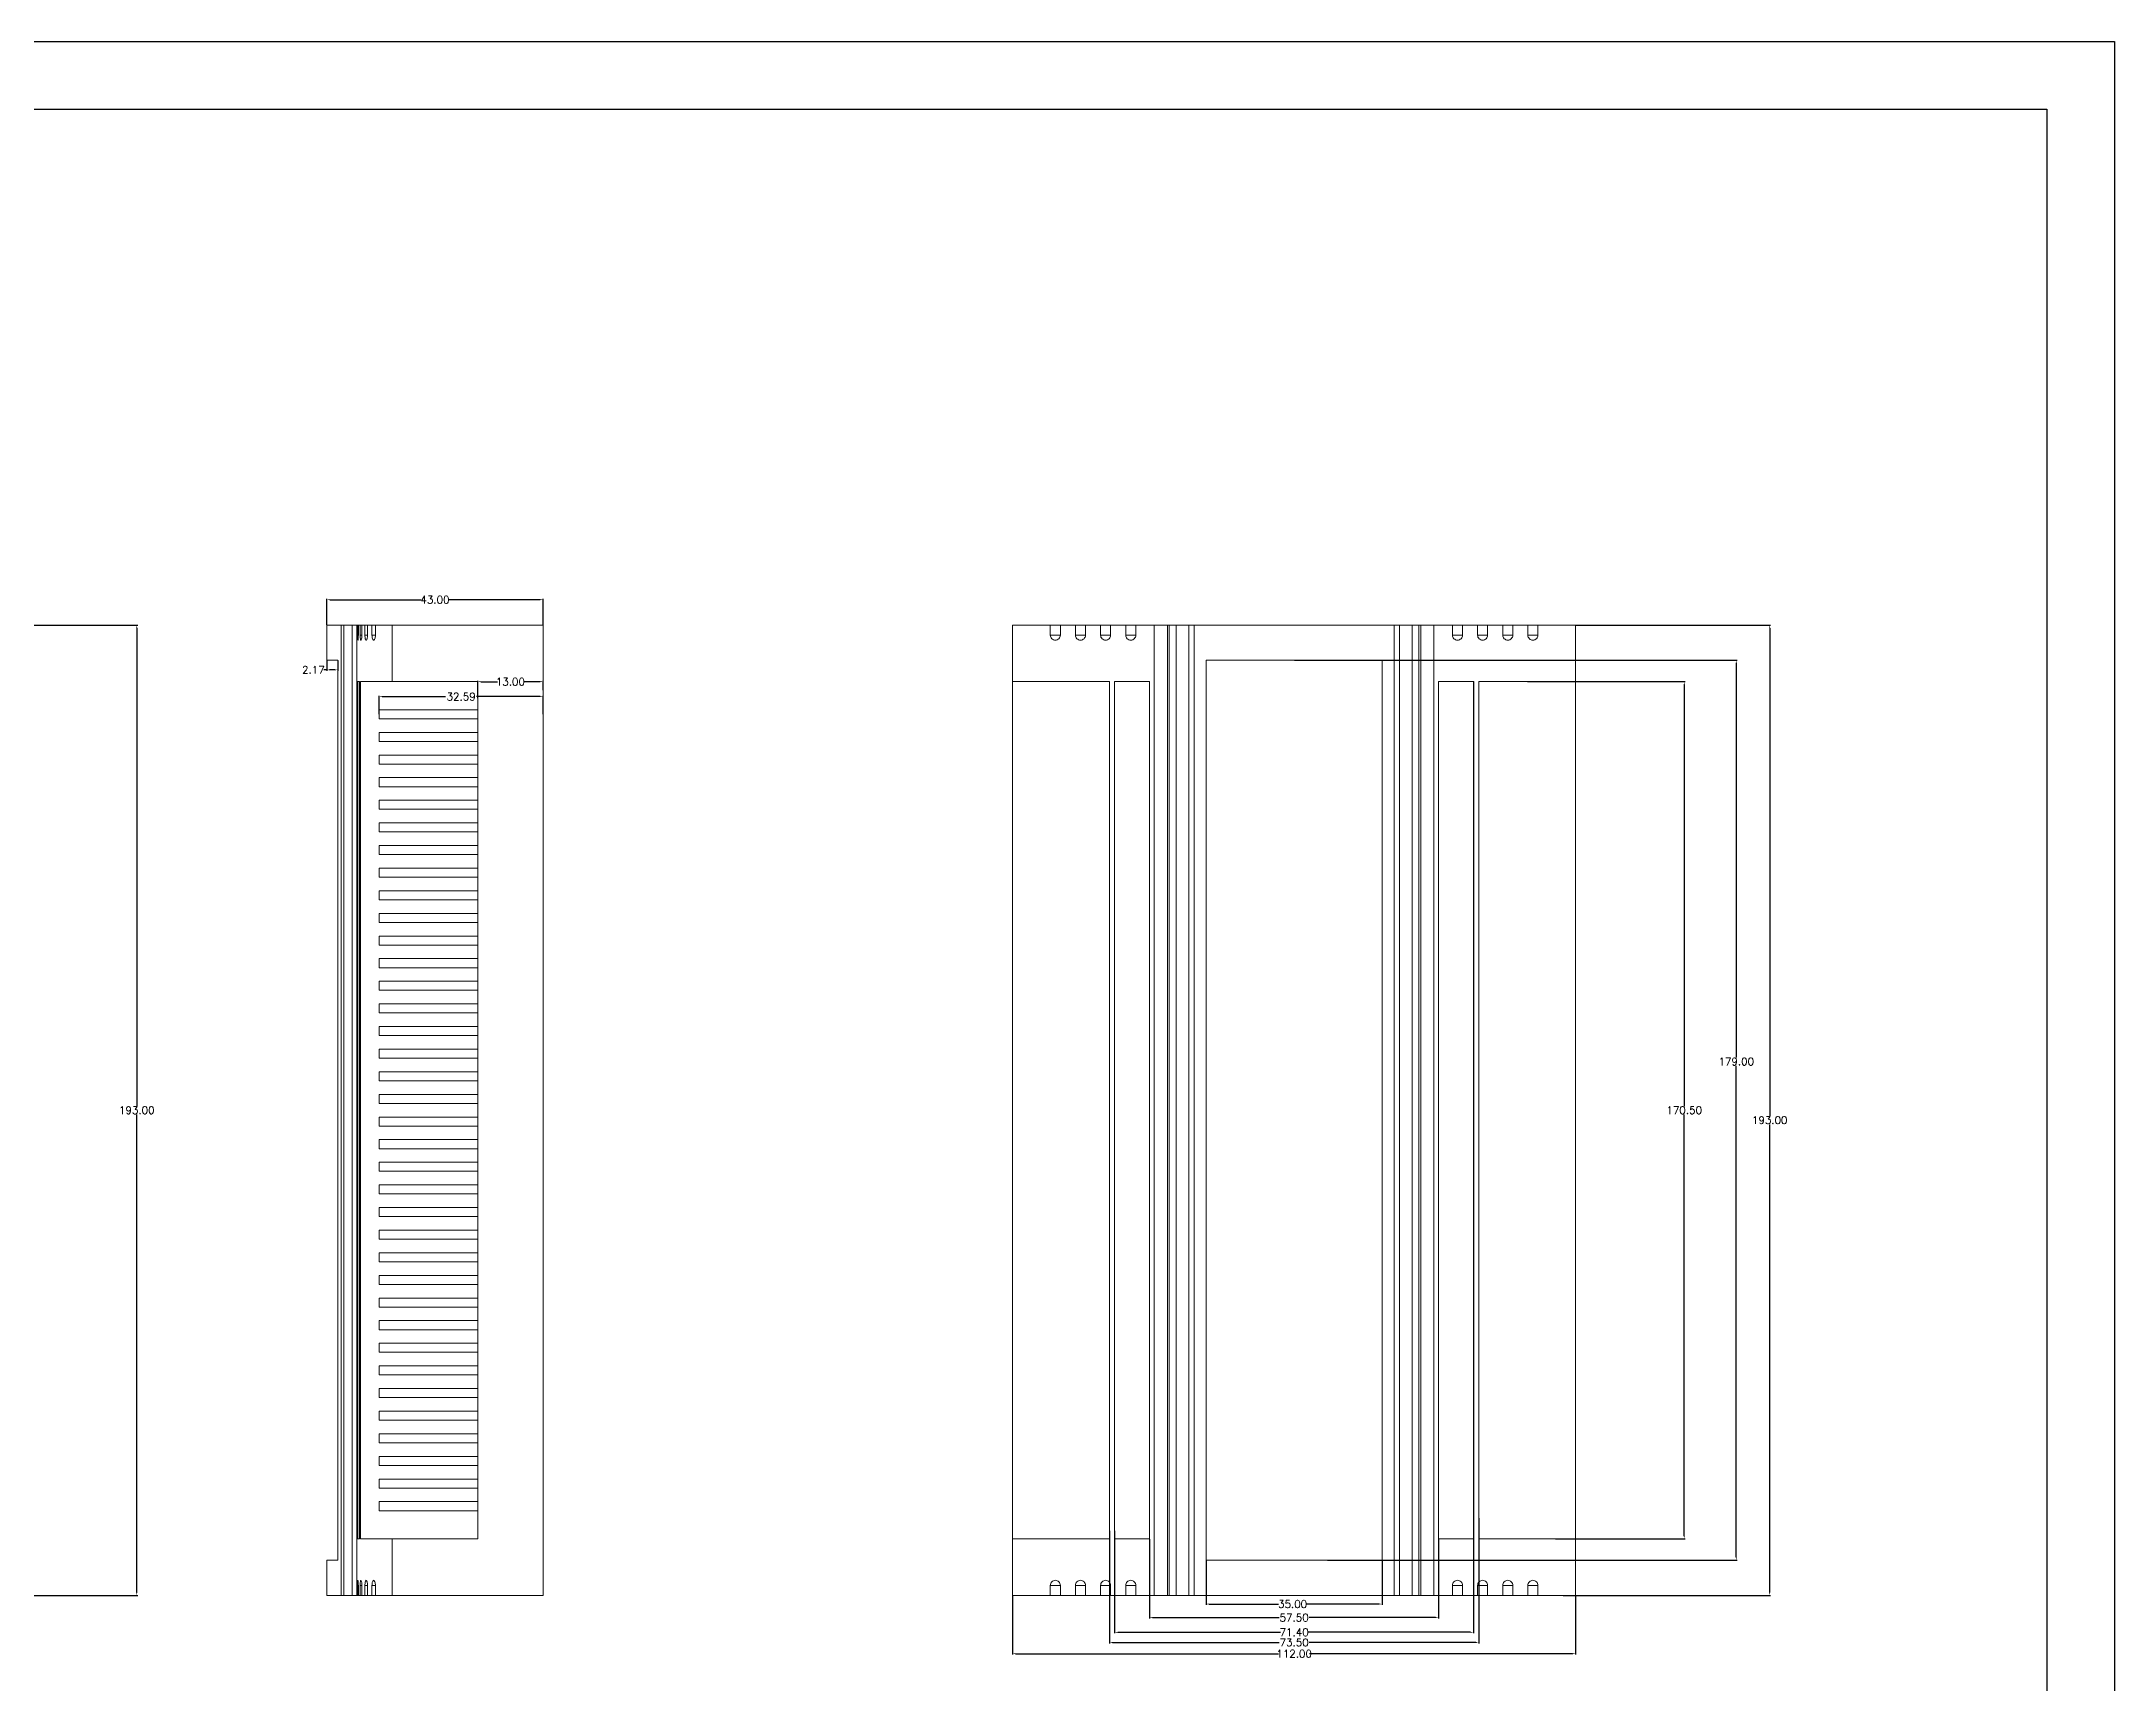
# Model space of a CAD drawing. Header units: inches. Extents: x 1153 to 3231, y 573 to 1137.
# Drawn here: x 1538.7 to 1951.1, y 810.7 to 1137.3 of the extents above; entities that cross this region are included whole.
import ezdxf

# ---------------------------------------------------------------- set-up
doc = ezdxf.new("R2010")
doc.units = ezdxf.units.IN
doc.styles.get("Standard").update_dxf_attribs({"font": 'txt', "bigfont": 'gbcbig.shx'})
doc.dimstyles.new('2', dxfattribs={"dimtxt": 1.5, "dimasz": 0.6, "dimexe": 0.18, "dimexo": 0.0625, "dimgap": 0.09, "dimtad": 0, "dimtih": 1, "dimtoh": 1, "dimzin": 0, "dimdsep": 46, "dimtxsty": 'Standard', "dimcen": 0, "dimadec": 0, "dimazin": 2, "dimtfac": 1, "dimtofl": 0, "dimtmove": 0, "dimatfit": 3, "dimfxl": 1, "dimtolj": 1, "dimtzin": 0, "dimarcsym": 0})

# ---------------------------------------------------------------- blocks, each defined once
blk = doc.blocks.new('*D115')
at = {"color": 0, "lineweight": -2}
for p, q in [((1512.47, 1021.23), (1557.81, 1021.23)), ((1557.63, 1020.63), (1557.63, 925.57)), ((1557.63, 828.83), (1557.63, 923.89)), ((1508.49, 828.23), (1557.81, 828.23))]:
    blk.add_line(p, q, dxfattribs=at)
at = {"color": 0}
for points in [[(1557.53, 1020.63), (1557.73, 1020.63), (1557.63, 1021.23)], [(1557.53, 828.83), (1557.73, 828.83), (1557.63, 828.23)]]:
    blk.add_solid(points, dxfattribs=at)
at = {"layer": 'Defpoints', "color": 0}
for p in [(1512.41, 1021.23), (1508.43, 828.23), (1557.63, 828.23)]:
    blk.add_point(p, dxfattribs=at)
at = {"color": 0, "insert": (1557.63, 924.73), "char_height": 1.5, "attachment_point": 5}
blk.add_mtext('\\A1;193.00', dxfattribs=at)
blk = doc.blocks.new('*D124')
at = {"color": 0, "lineweight": -2}
for p, q in [((1595.45, 1021.29), (1595.45, 1026.45)), ((1596.05, 1026.27), (1614.11, 1026.27)), ((1637.85, 1026.27), (1619.79, 1026.27)), ((1638.45, 1021.29), (1638.45, 1026.45))]:
    blk.add_line(p, q, dxfattribs=at)
at = {"color": 0}
for points in [[(1596.05, 1026.37), (1596.05, 1026.17), (1595.45, 1026.27)], [(1637.85, 1026.37), (1637.85, 1026.17), (1638.45, 1026.27)]]:
    blk.add_solid(points, dxfattribs=at)
at = {"layer": 'Defpoints', "color": 0}
for p in [(1638.45, 1026.27), (1595.45, 1021.23), (1638.45, 1021.23)]:
    blk.add_point(p, dxfattribs=at)
at = {"color": 0, "insert": (1616.95, 1026.27), "char_height": 1.5, "attachment_point": 5}
blk.add_mtext('\\A1;43.00', dxfattribs=at)
blk = doc.blocks.new('*D125')
at = {"color": 0, "lineweight": -2}
for p, q in [((1595.45, 1012.32), (1594.85, 1012.32)), ((1595.45, 1014.17), (1595.45, 1012.14)), ((1597.02, 1012.32), (1596.05, 1012.32)), ((1597.62, 1014.17), (1597.62, 1012.14))]:
    blk.add_line(p, q, dxfattribs=at)
at = {"color": 0}
for points in [[(1596.05, 1012.42), (1596.05, 1012.22), (1595.45, 1012.32)], [(1597.02, 1012.42), (1597.02, 1012.22), (1597.62, 1012.32)]]:
    blk.add_solid(points, dxfattribs=at)
at = {"layer": 'Defpoints', "color": 0}
for p in [(1595.45, 1014.23), (1595.45, 1012.32), (1597.62, 1014.23)]:
    blk.add_point(p, dxfattribs=at)
at = {"color": 0, "insert": (1592.76, 1012.32), "char_height": 1.5, "attachment_point": 5}
blk.add_mtext('\\A1;2.17', dxfattribs=at)
blk = doc.blocks.new('*D126')
at = {"color": 0, "lineweight": -2}
for p, q in [((1625.45, 1006.66), (1625.45, 1010.15)), ((1626.05, 1009.97), (1629.36, 1009.97)), ((1637.85, 1009.97), (1634.54, 1009.97)), ((1638.45, 1008.31), (1638.45, 1010.15))]:
    blk.add_line(p, q, dxfattribs=at)
at = {"color": 0}
for points in [[(1626.05, 1010.07), (1626.05, 1009.87), (1625.45, 1009.97)], [(1637.85, 1010.07), (1637.85, 1009.87), (1638.45, 1009.97)]]:
    blk.add_solid(points, dxfattribs=at)
at = {"layer": 'Defpoints', "color": 0}
for p in [(1625.45, 1006.6), (1638.45, 1009.97), (1638.45, 1008.24)]:
    blk.add_point(p, dxfattribs=at)
at = {"color": 0, "insert": (1631.95, 1009.97), "char_height": 1.5, "attachment_point": 5}
blk.add_mtext('\\A1;13.00', dxfattribs=at)
blk = doc.blocks.new('*D127')
at = {"color": 0, "lineweight": -2}
for p, q in [((1605.85, 1003.54), (1605.85, 1007.18)), ((1606.45, 1007), (1619.06, 1007)), ((1637.85, 1007), (1625.24, 1007)), ((1638.45, 1003.54), (1638.45, 1007.18))]:
    blk.add_line(p, q, dxfattribs=at)
at = {"color": 0}
for points in [[(1606.45, 1007.1), (1606.45, 1006.9), (1605.85, 1007)], [(1637.85, 1007.1), (1637.85, 1006.9), (1638.45, 1007)]]:
    blk.add_solid(points, dxfattribs=at)
at = {"layer": 'Defpoints', "color": 0}
for p in [(1638.45, 1007), (1605.85, 1003.48), (1638.45, 1003.48)]:
    blk.add_point(p, dxfattribs=at)
at = {"color": 0, "insert": (1622.15, 1007), "char_height": 1.5, "attachment_point": 5}
blk.add_mtext('\\A1;32.59', dxfattribs=at)
blk = doc.blocks.new('*D154')
at = {"color": 0, "lineweight": -2}
for p, q in [((1731.86, 828.17), (1731.86, 816.45)), ((1843.86, 828.17), (1843.86, 816.45)), ((1732.46, 816.63), (1784.77, 816.63)), ((1843.26, 816.63), (1790.95, 816.63))]:
    blk.add_line(p, q, dxfattribs=at)
at = {"color": 0}
for points in [[(1732.46, 816.73), (1732.46, 816.53), (1731.86, 816.63)], [(1843.26, 816.73), (1843.26, 816.53), (1843.86, 816.63)]]:
    blk.add_solid(points, dxfattribs=at)
at = {"layer": 'Defpoints', "color": 0}
for p in [(1731.86, 828.23), (1843.86, 828.23), (1843.86, 816.63)]:
    blk.add_point(p, dxfattribs=at)
at = {"color": 0, "insert": (1787.86, 816.63), "char_height": 1.5, "attachment_point": 5}
blk.add_mtext('\\A1;112.00', dxfattribs=at)
blk = doc.blocks.new('*D155')
at = {"color": 0, "lineweight": -2}
for p, q in [((1770.36, 835.17), (1770.36, 826.33)), ((1805.36, 835.17), (1805.36, 826.33)), ((1770.96, 826.51), (1784.72, 826.51)), ((1804.76, 826.51), (1790.4, 826.51))]:
    blk.add_line(p, q, dxfattribs=at)
at = {"color": 0}
for points in [[(1770.96, 826.61), (1770.96, 826.41), (1770.36, 826.51)], [(1804.76, 826.61), (1804.76, 826.41), (1805.36, 826.51)]]:
    blk.add_solid(points, dxfattribs=at)
at = {"layer": 'Defpoints', "color": 0}
for p in [(1770.36, 835.23), (1805.36, 835.23), (1805.36, 826.51)]:
    blk.add_point(p, dxfattribs=at)
at = {"color": 0, "insert": (1787.56, 826.51), "char_height": 1.5, "attachment_point": 5}
blk.add_mtext('\\A1;35.00', dxfattribs=at)
blk = doc.blocks.new('*D156')
at = {"color": 0, "lineweight": -2}
for p, q in [((1759.11, 839.42), (1759.11, 823.63)), ((1816.61, 839.42), (1816.61, 823.63)), ((1759.71, 823.81), (1784.9, 823.81)), ((1816.01, 823.81), (1790.83, 823.81))]:
    blk.add_line(p, q, dxfattribs=at)
at = {"color": 0}
for points in [[(1759.71, 823.91), (1759.71, 823.71), (1759.11, 823.81)], [(1816.01, 823.91), (1816.01, 823.71), (1816.61, 823.81)]]:
    blk.add_solid(points, dxfattribs=at)
at = {"layer": 'Defpoints', "color": 0}
for p in [(1759.11, 839.48), (1816.61, 839.48), (1816.61, 823.81)]:
    blk.add_point(p, dxfattribs=at)
at = {"color": 0, "insert": (1787.86, 823.81), "char_height": 1.5, "attachment_point": 5}
blk.add_mtext('\\A1;57.50', dxfattribs=at)
blk = doc.blocks.new('*D157')
at = {"color": 0, "lineweight": -2}
for p, q in [((1752.16, 841.09), (1752.16, 820.71)), ((1823.56, 841.09), (1823.56, 820.71)), ((1752.76, 820.89), (1785.15, 820.89)), ((1822.96, 820.89), (1790.58, 820.89))]:
    blk.add_line(p, q, dxfattribs=at)
at = {"color": 0}
for points in [[(1752.76, 820.99), (1752.76, 820.79), (1752.16, 820.89)], [(1822.96, 820.99), (1822.96, 820.79), (1823.56, 820.89)]]:
    blk.add_solid(points, dxfattribs=at)
at = {"layer": 'Defpoints', "color": 0}
for p in [(1752.16, 841.15), (1823.56, 841.15), (1823.56, 820.89)]:
    blk.add_point(p, dxfattribs=at)
at = {"color": 0, "insert": (1787.86, 820.89), "char_height": 1.5, "attachment_point": 5}
blk.add_mtext('\\A1;71.40', dxfattribs=at)
blk = doc.blocks.new('*D158')
at = {"color": 0, "lineweight": -2}
for p, q in [((1824.61, 843.57), (1824.61, 818.69)), ((1751.11, 841.09), (1751.11, 818.69)), ((1751.71, 818.87), (1784.9, 818.87)), ((1824.01, 818.87), (1790.83, 818.87))]:
    blk.add_line(p, q, dxfattribs=at)
at = {"color": 0}
for points in [[(1751.71, 818.97), (1751.71, 818.77), (1751.11, 818.87)], [(1824.01, 818.97), (1824.01, 818.77), (1824.61, 818.87)]]:
    blk.add_solid(points, dxfattribs=at)
at = {"layer": 'Defpoints', "color": 0}
for p in [(1824.61, 843.64), (1751.11, 841.15), (1751.11, 818.87)]:
    blk.add_point(p, dxfattribs=at)
at = {"color": 0, "insert": (1787.86, 818.87), "char_height": 1.5, "attachment_point": 5}
blk.add_mtext('\\A1;73.50', dxfattribs=at)
blk = doc.blocks.new('*D159')
at = {"color": 0, "lineweight": -2}
for p, q in [((1843.92, 1021.23), (1882.65, 1021.23)), ((1882.47, 1020.63), (1882.47, 923.6)), ((1882.47, 828.83), (1882.47, 921.92)), ((1841.4, 828.23), (1882.65, 828.23))]:
    blk.add_line(p, q, dxfattribs=at)
at = {"color": 0}
for points in [[(1882.37, 1020.63), (1882.57, 1020.63), (1882.47, 1021.23)], [(1882.37, 828.83), (1882.57, 828.83), (1882.47, 828.23)]]:
    blk.add_solid(points, dxfattribs=at)
at = {"layer": 'Defpoints', "color": 0}
for p in [(1843.86, 1021.23), (1882.47, 1021.23), (1841.33, 828.23)]:
    blk.add_point(p, dxfattribs=at)
at = {"color": 0, "insert": (1882.47, 922.76), "char_height": 1.5, "attachment_point": 5}
blk.add_mtext('\\A1;193.00', dxfattribs=at)
blk = doc.blocks.new('*D160')
at = {"color": 0, "lineweight": -2}
for p, q in [((1834.3, 1009.98), (1865.64, 1009.98)), ((1865.46, 1009.38), (1865.46, 925.57)), ((1865.46, 840.08), (1865.46, 923.89)), ((1839.85, 839.48), (1865.64, 839.48))]:
    blk.add_line(p, q, dxfattribs=at)
at = {"color": 0}
for points in [[(1865.36, 1009.38), (1865.56, 1009.38), (1865.46, 1009.98)], [(1865.36, 840.08), (1865.56, 840.08), (1865.46, 839.48)]]:
    blk.add_solid(points, dxfattribs=at)
at = {"layer": 'Defpoints', "color": 0}
for p in [(1834.24, 1009.98), (1865.46, 1009.98), (1839.78, 839.48)]:
    blk.add_point(p, dxfattribs=at)
at = {"color": 0, "insert": (1865.46, 924.73), "char_height": 1.5, "attachment_point": 5}
blk.add_mtext('\\A1;170.50', dxfattribs=at)
blk = doc.blocks.new('*D161')
at = {"color": 0, "lineweight": -2}
for p, q in [((1787.92, 1014.23), (1875.99, 1014.23)), ((1875.81, 1013.63), (1875.81, 935.25)), ((1875.81, 835.83), (1875.81, 933.57)), ((1794.51, 835.23), (1875.99, 835.23))]:
    blk.add_line(p, q, dxfattribs=at)
at = {"color": 0}
for points in [[(1875.71, 1013.63), (1875.91, 1013.63), (1875.81, 1014.23)], [(1875.71, 835.83), (1875.91, 835.83), (1875.81, 835.23)]]:
    blk.add_solid(points, dxfattribs=at)
at = {"layer": 'Defpoints', "color": 0}
for p in [(1787.86, 1014.23), (1794.45, 835.23), (1875.81, 835.23)]:
    blk.add_point(p, dxfattribs=at)
at = {"color": 0, "insert": (1875.81, 934.41), "char_height": 1.5, "attachment_point": 5}
blk.add_mtext('\\A1;179.00', dxfattribs=at)

msp = doc.modelspace()

# ---------------------------------------------------------------- linework, layer by layer
for p, q in [((1152.911, 1137.308), (1951.065, 1137.308)), ((1951.065, 1137.308), (1951.065, 572.957)), ((1173.564, 1123.871), (1937.628, 1123.871)), ((1937.628, 1123.871), (1937.628, 586.394))]:
    msp.add_line(p, q)
at = {"color": 7, "linetype": 'Continuous', "lineweight": 15}
for p, q in [((1595.448, 1021.231), (1595.448, 1014.231)), ((1598.274, 1021.231), (1595.448, 1021.231)), ((1598.274, 828.231), (1598.274, 1021.231)), ((1598.274, 1021.231), (1598.828, 1021.231)), ((1598.828, 1021.231), (1598.828, 828.231)), ((1598.828, 1021.231), (1600.448, 1021.231)), ((1600.448, 1021.231), (1600.448, 828.231)), ((1600.448, 1021.231), (1601.429, 1021.231)), ((1601.429, 1021.231), (1601.429, 828.231)), ((1601.429, 1021.231), (1601.547, 1021.231)), ((1601.547, 1019.231), (1601.547, 1021.231)), ((1601.706, 1021.231), (1601.547, 1021.231)), ((1601.706, 1021.231), (1601.706, 1019.231)), ((1601.706, 1021.231), (1602.07, 1021.231)), ((1602.07, 1019.231), (1602.07, 1021.231)), ((1602.398, 1021.231), (1602.07, 1021.231)), ((1602.398, 1021.231), (1602.398, 1019.231)), ((1602.398, 1021.231), (1603.02, 1021.231)), ((1603.02, 1019.231), (1603.02, 1021.231)), ((1603.524, 1021.231), (1603.02, 1021.231)), ((1603.524, 1021.231), (1603.524, 1019.231)), ((1603.524, 1021.231), (1604.419, 1021.231)), ((1604.419, 1019.231), (1604.419, 1021.231)), ((1605.111, 1021.231), (1604.419, 1021.231)), ((1605.111, 1021.231), (1605.111, 1019.231)), ((1605.111, 1021.231), (1608.448, 1021.231)), ((1608.448, 1021.231), (1608.448, 1009.981)), ((1638.448, 1021.231), (1608.448, 1021.231)), ((1638.448, 1021.231), (1638.448, 828.231)), ((1731.861, 1009.981), (1731.861, 1021.231)), ((1739.361, 1021.231), (1731.861, 1021.231)), ((1739.361, 1021.231), (1739.361, 1019.231)), ((1741.361, 1021.231), (1739.361, 1021.231)), ((1741.361, 1019.231), (1739.361, 1019.231)), ((1741.361, 1019.231), (1741.361, 1021.231)), ((1744.361, 1021.231), (1741.361, 1021.231)), ((1744.361, 1021.231), (1744.361, 1019.231)), ((1746.361, 1021.231), (1744.361, 1021.231)), ((1746.361, 1019.231), (1744.361, 1019.231)), ((1746.361, 1019.231), (1746.361, 1021.231)), ((1749.361, 1021.231), (1746.361, 1021.231)), ((1749.361, 1021.231), (1749.361, 1019.231)), ((1751.361, 1021.231), (1749.361, 1021.231)), ((1751.361, 1019.231), (1749.361, 1019.231)), ((1751.361, 1019.231), (1751.361, 1021.231)), ((1754.361, 1021.231), (1751.361, 1021.231)), ((1754.361, 1021.231), (1754.361, 1019.231)), ((1756.361, 1021.231), (1754.361, 1021.231)), ((1756.361, 1019.231), (1754.361, 1019.231)), ((1756.361, 1019.231), (1756.361, 1021.231)), ((1760.051, 1021.231), (1756.361, 1021.231)), ((1760.051, 828.231), (1760.051, 1021.231)), ((1760.051, 1021.231), (1762.669, 1021.231)), ((1762.669, 828.231), (1762.669, 1021.231)), ((1763.031, 1021.231), (1762.669, 1021.231)), ((1763.031, 828.231), (1763.031, 1021.231)), ((1763.031, 1021.231), (1764.369, 1021.231)), ((1764.369, 1021.231), (1764.369, 828.231)), ((1766.893, 1021.231), (1764.369, 1021.231)), ((1766.893, 828.231), (1766.893, 1021.231)), ((1766.893, 1021.231), (1767.95, 1021.231)), ((1767.95, 1021.231), (1767.95, 828.231)), ((1767.95, 1021.231), (1807.771, 1021.231)), ((1807.771, 828.231), (1807.771, 1021.231)), ((1807.771, 1021.231), (1808.828, 1021.231)), ((1808.828, 1021.231), (1808.828, 828.231)), ((1808.828, 1021.231), (1811.352, 1021.231)), ((1811.352, 828.231), (1811.352, 1021.231)), ((1811.352, 1021.231), (1812.69, 1021.231)), ((1812.69, 1021.231), (1812.69, 828.231)), ((1812.69, 1021.231), (1813.052, 1021.231)), ((1813.052, 828.231), (1813.052, 1021.231)), ((1813.052, 1021.231), (1815.67, 1021.231)), ((1815.67, 1021.231), (1815.67, 828.231)), ((1815.67, 1021.231), (1819.361, 1021.231)), ((1819.361, 1021.231), (1819.361, 1019.231)), ((1821.361, 1021.231), (1819.361, 1021.231)), ((1821.361, 1019.231), (1819.361, 1019.231)), ((1821.361, 1019.231), (1821.361, 1021.231)), ((1821.361, 1021.231), (1824.361, 1021.231)), ((1824.361, 1021.231), (1824.361, 1019.231)), ((1826.361, 1021.231), (1824.361, 1021.231)), ((1826.361, 1019.231), (1824.361, 1019.231)), ((1826.361, 1019.231), (1826.361, 1021.231)), ((1826.361, 1021.231), (1829.361, 1021.231)), ((1829.361, 1021.231), (1829.361, 1019.231)), ((1831.361, 1021.231), (1829.361, 1021.231)), ((1831.361, 1019.231), (1829.361, 1019.231)), ((1831.361, 1019.231), (1831.361, 1021.231)), ((1831.361, 1021.231), (1834.361, 1021.231)), ((1834.361, 1021.231), (1834.361, 1019.231)), ((1836.361, 1021.231), (1834.361, 1021.231)), ((1836.361, 1019.231), (1834.361, 1019.231)), ((1836.361, 1019.231), (1836.361, 1021.231)), ((1836.361, 1021.231), (1843.861, 1021.231)), ((1843.861, 1009.981), (1843.861, 1021.231)), ((1597.621, 1014.231), (1595.448, 1014.231)), ((1597.621, 835.231), (1597.621, 1014.231)), ((1770.361, 1014.231), (1770.361, 835.231)), ((1805.361, 1014.231), (1770.361, 1014.231)), ((1805.361, 835.231), (1805.361, 1014.231)), ((1601.962, 1009.981), (1601.438, 1009.981)), ((1601.438, 1009.981), (1601.438, 839.481)), ((1601.638, 1009.981), (1601.638, 839.481)), ((1601.962, 839.481), (1601.962, 1009.981)), ((1608.448, 1009.981), (1602.107, 1009.981)), ((1602.107, 1009.981), (1602.107, 839.481)), ((1608.448, 1009.981), (1625.448, 1009.981)), ((1625.448, 1009.981), (1625.448, 839.481)), ((1751.111, 1009.981), (1731.861, 1009.981)), ((1731.861, 839.481), (1731.861, 1009.981)), ((1751.111, 839.481), (1751.111, 1009.981)), ((1752.134, 1009.981), (1752.134, 839.481)), ((1752.134, 1009.981), (1759.111, 1009.981)), ((1752.161, 1009.981), (1752.161, 839.481)), ((1759.111, 839.481), (1759.111, 1009.981)), ((1816.61, 1009.981), (1823.587, 1009.981)), ((1816.61, 1009.981), (1816.61, 839.481)), ((1823.56, 839.481), (1823.56, 1009.981)), ((1823.587, 839.481), (1823.587, 1009.981)), ((1843.861, 1009.981), (1824.611, 1009.981)), ((1824.611, 1009.981), (1824.611, 839.481)), ((1843.861, 839.481), (1843.861, 1009.981)), ((1605.853, 1004.381), (1625.448, 1004.381)), ((1605.853, 1002.581), (1605.853, 1004.381)), ((1625.448, 1002.581), (1605.853, 1002.581)), ((1605.853, 999.881), (1625.448, 999.881)), ((1605.853, 998.081), (1605.853, 999.881)), ((1625.448, 998.081), (1605.853, 998.081)), ((1605.853, 995.381), (1625.448, 995.381)), ((1605.853, 993.581), (1605.853, 995.381)), ((1625.448, 993.581), (1605.853, 993.581)), ((1605.853, 990.881), (1625.448, 990.881)), ((1605.853, 989.081), (1605.853, 990.881)), ((1625.448, 989.081), (1605.853, 989.081)), ((1605.853, 986.381), (1625.448, 986.381)), ((1605.853, 984.581), (1605.853, 986.381)), ((1625.448, 984.581), (1605.853, 984.581)), ((1605.853, 981.881), (1625.448, 981.881)), ((1605.853, 980.081), (1605.853, 981.881)), ((1625.448, 980.081), (1605.853, 980.081)), ((1605.853, 977.381), (1625.448, 977.381)), ((1605.853, 975.581), (1605.853, 977.381)), ((1625.448, 975.581), (1605.853, 975.581)), ((1605.853, 972.881), (1625.448, 972.881)), ((1605.853, 971.081), (1605.853, 972.881)), ((1625.448, 971.081), (1605.853, 971.081)), ((1605.853, 968.381), (1625.448, 968.381)), ((1605.853, 966.581), (1605.853, 968.381)), ((1625.448, 966.581), (1605.853, 966.581)), ((1605.853, 963.881), (1625.448, 963.881)), ((1605.853, 962.081), (1605.853, 963.881)), ((1625.448, 962.081), (1605.853, 962.081)), ((1605.853, 959.381), (1625.448, 959.381)), ((1605.853, 957.581), (1605.853, 959.381)), ((1625.448, 957.581), (1605.853, 957.581)), ((1605.853, 954.881), (1625.448, 954.881)), ((1605.853, 953.081), (1605.853, 954.881)), ((1625.448, 953.081), (1605.853, 953.081)), ((1605.853, 950.381), (1625.448, 950.381)), ((1605.853, 948.581), (1605.853, 950.381)), ((1625.448, 948.581), (1605.853, 948.581)), ((1605.853, 945.881), (1625.448, 945.881)), ((1605.853, 944.081), (1605.853, 945.881)), ((1625.448, 944.081), (1605.853, 944.081)), ((1605.853, 941.381), (1625.448, 941.381)), ((1605.853, 939.581), (1605.853, 941.381)), ((1625.448, 939.581), (1605.853, 939.581)), ((1605.853, 936.881), (1625.448, 936.881)), ((1605.853, 935.081), (1605.853, 936.881)), ((1625.448, 935.081), (1605.853, 935.081)), ((1605.853, 932.381), (1625.448, 932.381)), ((1605.853, 930.581), (1605.853, 932.381)), ((1625.448, 930.581), (1605.853, 930.581)), ((1605.853, 927.881), (1625.448, 927.881)), ((1605.853, 926.081), (1605.853, 927.881)), ((1625.448, 926.081), (1605.853, 926.081)), ((1605.853, 923.381), (1625.448, 923.381)), ((1605.853, 921.581), (1605.853, 923.381)), ((1625.448, 921.581), (1605.853, 921.581)), ((1605.853, 918.881), (1625.448, 918.881)), ((1605.853, 917.081), (1605.853, 918.881)), ((1625.448, 917.081), (1605.853, 917.081)), ((1605.853, 914.381), (1625.448, 914.381)), ((1605.853, 912.581), (1605.853, 914.381)), ((1625.448, 912.581), (1605.853, 912.581)), ((1605.853, 909.881), (1625.448, 909.881)), ((1605.853, 908.081), (1605.853, 909.881)), ((1625.448, 908.081), (1605.853, 908.081)), ((1605.853, 905.381), (1625.448, 905.381)), ((1605.853, 903.581), (1605.853, 905.381)), ((1625.448, 903.581), (1605.853, 903.581)), ((1605.853, 900.881), (1625.448, 900.881)), ((1605.853, 899.081), (1605.853, 900.881)), ((1625.448, 899.081), (1605.853, 899.081)), ((1605.853, 896.381), (1625.448, 896.381)), ((1605.853, 894.581), (1605.853, 896.381)), ((1625.448, 894.581), (1605.853, 894.581)), ((1605.853, 891.881), (1625.448, 891.881)), ((1605.853, 890.081), (1605.853, 891.881)), ((1625.448, 890.081), (1605.853, 890.081)), ((1605.853, 887.381), (1625.448, 887.381)), ((1605.853, 885.581), (1605.853, 887.381)), ((1625.448, 885.581), (1605.853, 885.581)), ((1605.853, 882.881), (1625.448, 882.881)), ((1605.853, 881.081), (1605.853, 882.881)), ((1625.448, 881.081), (1605.853, 881.081)), ((1605.853, 878.381), (1625.448, 878.381)), ((1605.853, 876.581), (1605.853, 878.381)), ((1625.448, 876.581), (1605.853, 876.581)), ((1605.853, 873.881), (1625.448, 873.881)), ((1605.853, 872.081), (1605.853, 873.881)), ((1625.448, 872.081), (1605.853, 872.081)), ((1605.853, 869.381), (1625.448, 869.381)), ((1605.853, 867.581), (1605.853, 869.381)), ((1625.448, 867.581), (1605.853, 867.581)), ((1605.853, 864.881), (1625.448, 864.881)), ((1605.853, 863.081), (1605.853, 864.881)), ((1625.448, 863.081), (1605.853, 863.081)), ((1605.853, 860.381), (1625.448, 860.381)), ((1605.853, 858.581), (1605.853, 860.381)), ((1625.448, 858.581), (1605.853, 858.581)), ((1605.853, 855.881), (1625.448, 855.881)), ((1605.853, 854.081), (1605.853, 855.881)), ((1625.448, 854.081), (1605.853, 854.081)), ((1605.853, 851.381), (1625.448, 851.381)), ((1605.853, 849.581), (1605.853, 851.381)), ((1625.448, 849.581), (1605.853, 849.581)), ((1605.853, 846.881), (1625.448, 846.881)), ((1605.853, 845.081), (1605.853, 846.881)), ((1625.448, 845.081), (1605.853, 845.081)), ((1601.962, 839.481), (1601.438, 839.481)), ((1602.107, 839.481), (1608.448, 839.481)), ((1608.448, 839.481), (1608.448, 828.231)), ((1625.448, 839.481), (1608.448, 839.481)), ((1731.861, 828.231), (1731.861, 839.481)), ((1731.861, 839.481), (1751.111, 839.481)), ((1752.134, 839.481), (1759.111, 839.481)), ((1816.61, 839.481), (1823.587, 839.481)), ((1824.611, 839.481), (1843.861, 839.481)), ((1843.861, 828.231), (1843.861, 839.481)), ((1595.448, 835.231), (1595.448, 828.231)), ((1595.448, 835.231), (1597.621, 835.231)), ((1770.361, 835.231), (1805.361, 835.231)), ((1601.547, 830.231), (1601.547, 828.231)), ((1601.706, 828.231), (1601.706, 830.231)), ((1602.07, 830.231), (1602.07, 828.231)), ((1602.398, 828.231), (1602.398, 830.231)), ((1603.02, 830.231), (1603.02, 828.231)), ((1603.524, 828.231), (1603.524, 830.231)), ((1604.419, 830.231), (1604.419, 828.231)), ((1605.111, 828.231), (1605.111, 830.231)), ((1739.361, 828.231), (1739.361, 830.231)), ((1741.361, 830.231), (1739.361, 830.231)), ((1741.361, 830.231), (1741.361, 828.231)), ((1744.361, 828.231), (1744.361, 830.231)), ((1746.361, 830.231), (1744.361, 830.231)), ((1746.361, 830.231), (1746.361, 828.231)), ((1749.361, 828.231), (1749.361, 830.231)), ((1751.361, 830.231), (1749.361, 830.231)), ((1751.361, 830.231), (1751.361, 828.231)), ((1754.361, 828.231), (1754.361, 830.231)), ((1756.361, 830.231), (1754.361, 830.231)), ((1756.361, 830.231), (1756.361, 828.231)), ((1819.361, 828.231), (1819.361, 830.231)), ((1821.361, 830.231), (1819.361, 830.231)), ((1821.361, 830.231), (1821.361, 828.231)), ((1824.361, 828.231), (1824.361, 830.231)), ((1826.361, 830.231), (1824.361, 830.231)), ((1826.361, 830.231), (1826.361, 828.231)), ((1829.361, 828.231), (1829.361, 830.231)), ((1831.361, 830.231), (1829.361, 830.231)), ((1831.361, 830.231), (1831.361, 828.231)), ((1834.361, 828.231), (1834.361, 830.231)), ((1836.361, 830.231), (1834.361, 830.231)), ((1836.361, 830.231), (1836.361, 828.231)), ((1598.274, 828.231), (1595.448, 828.231)), ((1598.828, 828.231), (1598.274, 828.231)), ((1598.828, 828.231), (1600.448, 828.231)), ((1601.429, 828.231), (1600.448, 828.231)), ((1601.429, 828.231), (1601.547, 828.231)), ((1601.547, 828.231), (1601.706, 828.231)), ((1601.706, 828.231), (1602.07, 828.231)), ((1602.07, 828.231), (1602.398, 828.231)), ((1602.398, 828.231), (1603.02, 828.231)), ((1603.02, 828.231), (1603.524, 828.231)), ((1603.524, 828.231), (1604.419, 828.231)), ((1604.419, 828.231), (1605.111, 828.231)), ((1605.111, 828.231), (1608.448, 828.231)), ((1638.448, 828.231), (1608.448, 828.231)), ((1739.361, 828.231), (1731.861, 828.231)), ((1741.361, 828.231), (1739.361, 828.231)), ((1744.361, 828.231), (1741.361, 828.231)), ((1746.361, 828.231), (1744.361, 828.231)), ((1749.361, 828.231), (1746.361, 828.231)), ((1751.361, 828.231), (1749.361, 828.231)), ((1754.361, 828.231), (1751.361, 828.231)), ((1756.361, 828.231), (1754.361, 828.231)), ((1760.051, 828.231), (1756.361, 828.231)), ((1762.669, 828.231), (1760.051, 828.231)), ((1763.031, 828.231), (1762.669, 828.231)), ((1764.369, 828.231), (1763.031, 828.231)), ((1766.893, 828.231), (1764.369, 828.231)), ((1767.95, 828.231), (1766.893, 828.231)), ((1767.95, 828.231), (1807.771, 828.231)), ((1808.828, 828.231), (1807.771, 828.231)), ((1808.828, 828.231), (1811.352, 828.231)), ((1812.69, 828.231), (1811.352, 828.231)), ((1812.69, 828.231), (1813.052, 828.231)), ((1815.67, 828.231), (1813.052, 828.231)), ((1815.67, 828.231), (1819.361, 828.231)), ((1821.361, 828.231), (1819.361, 828.231)), ((1821.361, 828.231), (1824.361, 828.231)), ((1826.361, 828.231), (1824.361, 828.231)), ((1826.361, 828.231), (1829.361, 828.231)), ((1831.361, 828.231), (1829.361, 828.231)), ((1831.361, 828.231), (1834.361, 828.231)), ((1836.361, 828.231), (1834.361, 828.231)), ((1836.361, 828.231), (1843.861, 828.231))]:
    msp.add_line(p, q, dxfattribs=at)
at = {"color": 8, "linetype": 'Continuous', "lineweight": 15}
for p, q in [((1601.706, 1019.231), (1601.547, 1019.231)), ((1602.398, 1019.231), (1602.07, 1019.231)), ((1603.524, 1019.231), (1603.02, 1019.231)), ((1605.111, 1019.231), (1604.419, 1019.231)), ((1601.706, 830.231), (1601.547, 830.231)), ((1602.398, 830.231), (1602.07, 830.231)), ((1603.524, 830.231), (1603.02, 830.231)), ((1605.111, 830.231), (1604.419, 830.231))]:
    msp.add_line(p, q, dxfattribs=at)
at = {"color": 7, "linetype": 'Continuous', "lineweight": 15}
for points, knots in [([(1601.706, 1019.231), (1601.706, 1019.101), (1601.704, 1018.969), (1601.694, 1018.727), (1601.687, 1018.617), (1601.67, 1018.43), (1601.66, 1018.357), (1601.64, 1018.257), (1601.629, 1018.231), (1601.608, 1018.231), (1601.598, 1018.257), (1601.581, 1018.357), (1601.573, 1018.431), (1601.56, 1018.616), (1601.555, 1018.727), (1601.549, 1018.969), (1601.547, 1019.099), (1601.547, 1019.231)], [0, 0, 0, 0, 0.125, 0.125, 0.25, 0.25, 0.375, 0.375, 0.5, 0.5, 0.625, 0.625, 0.75, 0.75, 0.875, 0.875, 1, 1, 1, 1]), ([(1602.398, 1019.231), (1602.398, 1019.1), (1602.393, 1018.968), (1602.375, 1018.725), (1602.362, 1018.615), (1602.329, 1018.429), (1602.31, 1018.356), (1602.269, 1018.257), (1602.247, 1018.231), (1602.204, 1018.231), (1602.183, 1018.257), (1602.146, 1018.356), (1602.128, 1018.43), (1602.1, 1018.613), (1602.089, 1018.725), (1602.074, 1018.967), (1602.07, 1019.099), (1602.07, 1019.231)], [0, 0, 0, 0, 0.125, 0.125, 0.25, 0.25, 0.375, 0.375, 0.5, 0.5, 0.625, 0.625, 0.75, 0.75, 0.875, 0.875, 1, 1, 1, 1]), ([(1603.524, 1019.231), (1603.524, 1019.099), (1603.517, 1018.965), (1603.49, 1018.722), (1603.47, 1018.611), (1603.42, 1018.426), (1603.391, 1018.354), (1603.329, 1018.256), (1603.296, 1018.231), (1603.231, 1018.231), (1603.199, 1018.256), (1603.14, 1018.354), (1603.113, 1018.427), (1603.069, 1018.61), (1603.051, 1018.722), (1603.027, 1018.965), (1603.02, 1019.098), (1603.02, 1019.231)], [0, 0, 0, 0, 0.125, 0.125, 0.25, 0.25, 0.375, 0.375, 0.5, 0.5, 0.625, 0.625, 0.75, 0.75, 0.875, 0.875, 1, 1, 1, 1]), ([(1605.111, 1019.231), (1605.111, 1019.097), (1605.101, 1018.962), (1605.063, 1018.716), (1605.035, 1018.606), (1604.968, 1018.422), (1604.928, 1018.352), (1604.844, 1018.256), (1604.8, 1018.231), (1604.712, 1018.231), (1604.668, 1018.256), (1604.588, 1018.351), (1604.55, 1018.423), (1604.488, 1018.605), (1604.463, 1018.717), (1604.428, 1018.961), (1604.419, 1019.096), (1604.419, 1019.231)], [0, 0, 0, 0, 0.125, 0.125, 0.25, 0.25, 0.375, 0.375, 0.5, 0.5, 0.625, 0.625, 0.75, 0.75, 0.875, 0.875, 1, 1, 1, 1]), ([(1739.361, 1019.231), (1739.361, 1019.096), (1739.388, 1018.962), (1739.494, 1018.715), (1739.57, 1018.605), (1739.85, 1018.333), (1740.104, 1018.231), (1740.489, 1018.231), (1740.615, 1018.255), (1740.854, 1018.352), (1740.964, 1018.423), (1741.152, 1018.606), (1741.228, 1018.717), (1741.333, 1018.962), (1741.361, 1019.097), (1741.361, 1019.231)], [0, 0, 0, 0, 0.125, 0.125, 0.25, 0.25, 0.5, 0.5, 0.625, 0.625, 0.75, 0.75, 0.875, 0.875, 1, 1, 1, 1]), ([(1744.361, 1019.231), (1744.361, 1019.098), (1744.387, 1018.965), (1744.49, 1018.721), (1744.566, 1018.61), (1744.845, 1018.336), (1745.1, 1018.231), (1745.491, 1018.231), (1745.618, 1018.256), (1745.859, 1018.354), (1745.969, 1018.427), (1746.156, 1018.611), (1746.231, 1018.722), (1746.333, 1018.965), (1746.361, 1019.099), (1746.361, 1019.231)], [0, 0, 0, 0, 0.125, 0.125, 0.25, 0.25, 0.5, 0.5, 0.625, 0.625, 0.75, 0.75, 0.875, 0.875, 1, 1, 1, 1]), ([(1749.361, 1019.231), (1749.361, 1019.099), (1749.387, 1018.968), (1749.488, 1018.724), (1749.563, 1018.614), (1749.841, 1018.338), (1750.098, 1018.231), (1750.492, 1018.231), (1750.621, 1018.257), (1750.862, 1018.356), (1750.973, 1018.43), (1751.158, 1018.614), (1751.233, 1018.726), (1751.334, 1018.967), (1751.361, 1019.1), (1751.361, 1019.231)], [0, 0, 0, 0, 0.125, 0.125, 0.25, 0.25, 0.5, 0.5, 0.625, 0.625, 0.75, 0.75, 0.875, 0.875, 1, 1, 1, 1]), ([(1754.361, 1019.231), (1754.361, 1019.099), (1754.387, 1018.969), (1754.487, 1018.726), (1754.562, 1018.616), (1754.839, 1018.339), (1755.097, 1018.231), (1755.493, 1018.231), (1755.622, 1018.257), (1755.864, 1018.357), (1755.975, 1018.432), (1756.16, 1018.616), (1756.234, 1018.728), (1756.334, 1018.969), (1756.361, 1019.101), (1756.361, 1019.231)], [0, 0, 0, 0, 0.125, 0.125, 0.25, 0.25, 0.5, 0.5, 0.625, 0.625, 0.75, 0.75, 0.875, 0.875, 1, 1, 1, 1]), ([(1819.361, 1019.231), (1819.361, 1019.099), (1819.387, 1018.969), (1819.487, 1018.726), (1819.562, 1018.616), (1819.839, 1018.339), (1820.098, 1018.231), (1820.494, 1018.231), (1820.623, 1018.257), (1820.865, 1018.358), (1820.976, 1018.432), (1821.16, 1018.616), (1821.234, 1018.728), (1821.334, 1018.969), (1821.361, 1019.101), (1821.361, 1019.231)], [0, 0, 0, 0, 0.125, 0.125, 0.25, 0.25, 0.5, 0.5, 0.625, 0.625, 0.75, 0.75, 0.875, 0.875, 1, 1, 1, 1]), ([(1824.361, 1019.231), (1824.361, 1019.099), (1824.387, 1018.968), (1824.489, 1018.724), (1824.563, 1018.613), (1824.842, 1018.337), (1825.1, 1018.231), (1825.494, 1018.231), (1825.622, 1018.257), (1825.863, 1018.357), (1825.974, 1018.431), (1826.159, 1018.615), (1826.233, 1018.726), (1826.334, 1018.967), (1826.361, 1019.1), (1826.361, 1019.231)], [0, 0, 0, 0, 0.125, 0.125, 0.25, 0.25, 0.5, 0.5, 0.625, 0.625, 0.75, 0.75, 0.875, 0.875, 1, 1, 1, 1]), ([(1829.361, 1019.231), (1829.361, 1019.098), (1829.387, 1018.965), (1829.491, 1018.72), (1829.566, 1018.61), (1829.846, 1018.335), (1830.103, 1018.23), (1830.493, 1018.232), (1830.621, 1018.257), (1830.86, 1018.355), (1830.971, 1018.428), (1831.156, 1018.611), (1831.232, 1018.723), (1831.333, 1018.965), (1831.361, 1019.099), (1831.361, 1019.231)], [0, 0, 0, 0, 0.125, 0.125, 0.25, 0.25, 0.5, 0.5, 0.625, 0.625, 0.75, 0.75, 0.875, 0.875, 1, 1, 1, 1]), ([(1834.361, 1019.231), (1834.361, 1019.096), (1834.388, 1018.962), (1834.494, 1018.715), (1834.571, 1018.604), (1834.853, 1018.331), (1835.108, 1018.23), (1835.493, 1018.232), (1835.618, 1018.256), (1835.856, 1018.353), (1835.966, 1018.424), (1836.152, 1018.607), (1836.229, 1018.717), (1836.333, 1018.962), (1836.361, 1019.097), (1836.361, 1019.231)], [0, 0, 0, 0, 0.125, 0.125, 0.25, 0.25, 0.5, 0.5, 0.625, 0.625, 0.75, 0.75, 0.875, 0.875, 1, 1, 1, 1]), ([(1601.706, 830.231), (1601.706, 830.363), (1601.704, 830.493), (1601.694, 830.736), (1601.687, 830.847), (1601.662, 831.123), (1601.639, 831.231), (1601.608, 831.231), (1601.598, 831.205), (1601.58, 831.105), (1601.573, 831.031), (1601.56, 830.846), (1601.555, 830.735), (1601.549, 830.494), (1601.547, 830.362), (1601.547, 830.231)], [0, 0, 0, 0, 0.125, 0.125, 0.25, 0.25, 0.5, 0.5, 0.625, 0.625, 0.75, 0.75, 0.875, 0.875, 1, 1, 1, 1]), ([(1602.398, 830.231), (1602.398, 830.364), (1602.393, 830.495), (1602.375, 830.738), (1602.362, 830.849), (1602.313, 831.124), (1602.268, 831.231), (1602.204, 831.231), (1602.183, 831.206), (1602.145, 831.106), (1602.128, 831.032), (1602.1, 830.848), (1602.089, 830.737), (1602.074, 830.495), (1602.07, 830.362), (1602.07, 830.231)], [0, 0, 0, 0, 0.125, 0.125, 0.25, 0.25, 0.5, 0.5, 0.625, 0.625, 0.75, 0.75, 0.875, 0.875, 1, 1, 1, 1]), ([(1603.524, 830.231), (1603.524, 830.365), (1603.517, 830.497), (1603.489, 830.742), (1603.469, 830.852), (1603.395, 831.127), (1603.329, 831.231), (1603.231, 831.231), (1603.199, 831.206), (1603.14, 831.108), (1603.113, 831.035), (1603.069, 830.852), (1603.051, 830.74), (1603.027, 830.497), (1603.02, 830.363), (1603.02, 830.231)], [0, 0, 0, 0, 0.125, 0.125, 0.25, 0.25, 0.5, 0.5, 0.625, 0.625, 0.75, 0.75, 0.875, 0.875, 1, 1, 1, 1]), ([(1605.111, 830.231), (1605.111, 830.366), (1605.101, 830.5), (1605.063, 830.747), (1605.035, 830.858), (1604.934, 831.13), (1604.844, 831.231), (1604.711, 831.231), (1604.668, 831.207), (1604.587, 831.11), (1604.55, 831.039), (1604.488, 830.857), (1604.462, 830.745), (1604.428, 830.5), (1604.419, 830.365), (1604.419, 830.231)], [0, 0, 0, 0, 0.125, 0.125, 0.25, 0.25, 0.5, 0.5, 0.625, 0.625, 0.75, 0.75, 0.875, 0.875, 1, 1, 1, 1]), ([(1739.361, 830.231), (1739.361, 830.365), (1739.388, 830.5), (1739.493, 830.746), (1739.569, 830.856), (1739.758, 831.04), (1739.868, 831.111), (1740.105, 831.207), (1740.233, 831.231), (1740.487, 831.231), (1740.615, 831.207), (1740.852, 831.111), (1740.964, 831.039), (1741.151, 830.858), (1741.228, 830.746), (1741.333, 830.501), (1741.361, 830.366), (1741.361, 830.231)], [0, 0, 0, 0, 0.125, 0.125, 0.25, 0.25, 0.375, 0.375, 0.5, 0.5, 0.625, 0.625, 0.75, 0.75, 0.875, 0.875, 1, 1, 1, 1]), ([(1744.361, 830.231), (1744.361, 830.364), (1744.387, 830.497), (1744.49, 830.741), (1744.565, 830.851), (1744.753, 831.036), (1744.863, 831.108), (1745.102, 831.206), (1745.231, 831.231), (1745.489, 831.231), (1745.618, 831.206), (1745.857, 831.109), (1745.969, 831.035), (1746.155, 830.852), (1746.231, 830.741), (1746.333, 830.497), (1746.361, 830.365), (1746.361, 830.231)], [0, 0, 0, 0, 0.125, 0.125, 0.25, 0.25, 0.375, 0.375, 0.5, 0.5, 0.625, 0.625, 0.75, 0.75, 0.875, 0.875, 1, 1, 1, 1]), ([(1749.361, 830.231), (1749.361, 830.362), (1749.387, 830.495), (1749.488, 830.737), (1749.562, 830.848), (1749.749, 831.034), (1749.859, 831.106), (1750.101, 831.206), (1750.231, 831.231), (1750.49, 831.231), (1750.621, 831.205), (1750.861, 831.107), (1750.973, 831.033), (1751.158, 830.849), (1751.233, 830.738), (1751.334, 830.495), (1751.361, 830.364), (1751.361, 830.231)], [0, 0, 0, 0, 0.125, 0.125, 0.25, 0.25, 0.375, 0.375, 0.5, 0.5, 0.625, 0.625, 0.75, 0.75, 0.875, 0.875, 1, 1, 1, 1]), ([(1754.361, 830.231), (1754.361, 830.362), (1754.387, 830.493), (1754.487, 830.735), (1754.561, 830.846), (1754.747, 831.032), (1754.857, 831.105), (1755.1, 831.205), (1755.23, 831.231), (1755.491, 831.231), (1755.622, 831.205), (1755.863, 831.106), (1755.975, 831.031), (1756.159, 830.847), (1756.234, 830.736), (1756.334, 830.493), (1756.361, 830.363), (1756.361, 830.231)], [0, 0, 0, 0, 0.125, 0.125, 0.25, 0.25, 0.375, 0.375, 0.5, 0.5, 0.625, 0.625, 0.75, 0.75, 0.875, 0.875, 1, 1, 1, 1]), ([(1819.361, 830.231), (1819.361, 830.362), (1819.387, 830.493), (1819.487, 830.736), (1819.561, 830.846), (1819.748, 831.032), (1819.858, 831.106), (1820.1, 831.206), (1820.231, 831.231), (1820.492, 831.231), (1820.623, 831.205), (1820.863, 831.105), (1820.975, 831.031), (1821.159, 830.847), (1821.234, 830.736), (1821.334, 830.493), (1821.361, 830.363), (1821.361, 830.231)], [0, 0, 0, 0, 0.125, 0.125, 0.25, 0.25, 0.375, 0.375, 0.5, 0.5, 0.625, 0.625, 0.75, 0.75, 0.875, 0.875, 1, 1, 1, 1]), ([(1824.361, 830.231), (1824.361, 830.362), (1824.387, 830.495), (1824.488, 830.738), (1824.562, 830.848), (1824.75, 831.034), (1824.86, 831.107), (1825.102, 831.206), (1825.232, 831.231), (1825.492, 831.231), (1825.622, 831.205), (1825.862, 831.106), (1825.973, 831.032), (1826.158, 830.849), (1826.233, 830.737), (1826.334, 830.495), (1826.361, 830.364), (1826.361, 830.231)], [0, 0, 0, 0, 0.125, 0.125, 0.25, 0.25, 0.375, 0.375, 0.5, 0.5, 0.625, 0.625, 0.75, 0.75, 0.875, 0.875, 1, 1, 1, 1]), ([(1829.361, 830.231), (1829.361, 830.364), (1829.387, 830.497), (1829.49, 830.741), (1829.565, 830.852), (1829.754, 831.037), (1829.864, 831.109), (1830.105, 831.207), (1830.234, 831.231), (1830.491, 831.231), (1830.621, 831.205), (1830.859, 831.108), (1830.97, 831.034), (1831.155, 830.852), (1831.231, 830.74), (1831.333, 830.497), (1831.361, 830.365), (1831.361, 830.231)], [0, 0, 0, 0, 0.125, 0.125, 0.25, 0.25, 0.375, 0.375, 0.5, 0.5, 0.625, 0.625, 0.75, 0.75, 0.875, 0.875, 1, 1, 1, 1]), ([(1834.361, 830.231), (1834.361, 830.365), (1834.388, 830.501), (1834.493, 830.746), (1834.57, 830.857), (1834.76, 831.041), (1834.87, 831.112), (1835.109, 831.208), (1835.237, 831.232), (1835.491, 831.231), (1835.619, 831.206), (1835.855, 831.11), (1835.966, 831.038), (1836.151, 830.857), (1836.228, 830.745), (1836.333, 830.501), (1836.361, 830.366), (1836.361, 830.231)], [0, 0, 0, 0, 0.125, 0.125, 0.25, 0.25, 0.375, 0.375, 0.5, 0.5, 0.625, 0.625, 0.75, 0.75, 0.875, 0.875, 1, 1, 1, 1])]:
    msp.add_open_spline(points, degree=3, knots=knots, dxfattribs=at)

# ---------------------------------------------------------------- dimensions: what is measured, and where the dimension line sits
for base, p1, p2, picture, middle in [((1638.448, 1026.267), (1595.448, 1021.231), (1638.448, 1021.231), '*D124', (1616.948, 1026.267)), ((1595.448, 1012.315), (1597.621, 1014.231), (1595.448, 1014.231), '*D125', (1592.758, 1012.315)), ((1638.448, 1009.966), (1625.448, 1006.601), (1638.448, 1008.244), '*D126', (1631.948, 1009.966)), ((1638.4481, 1006.9955), (1605.8535, 1003.4812), (1638.4481, 1003.4812), '*D127', (1622.1508, 1006.9955)), ((1751.111, 818.867), (1824.611, 843.637), (1751.111, 841.154), '*D158', (1787.861, 818.867)), ((1823.56, 820.892), (1752.161, 841.152), (1823.56, 841.152), '*D157', (1787.861, 820.892)), ((1843.861, 816.633), (1731.861, 828.231), (1843.861, 828.231), '*D154', (1787.861, 816.633))]:
    dim = msp.add_linear_dim(base=base, p1=p1, p2=p2, dimstyle='2')
    dim.commit()
    dim.dimension.update_dxf_attribs({"geometry": picture, "text_midpoint": middle})
for base, p1, p2, picture, middle in [((1557.626, 828.231), (1512.411, 1021.231), (1508.426, 828.231), '*D115', (1557.626, 924.731)), ((1865.463, 1009.981), (1839.783, 839.481), (1834.236, 1009.981), '*D160', (1865.463, 924.731))]:
    dim = msp.add_linear_dim(base=base, p1=p1, p2=p2, angle=90, dimstyle='2')
    dim.commit()
    dim.dimension.update_dxf_attribs({"geometry": picture, "text_midpoint": middle})
for base, p1, p2, picture, middle in [((1882.468, 1021.231), (1841.334, 828.231), (1843.861, 1021.231), '*D159', (1882.468, 922.756)), ((1875.807, 835.231), (1787.861, 1014.231), (1794.452, 835.231), '*D161', (1875.807, 934.41))]:
    dim = msp.add_linear_dim(base=base, p1=p1, p2=p2, angle=90, dimstyle='2')
    dim.commit()
    dim.dimension.update_dxf_attribs({"geometry": picture, "text_midpoint": middle, "dimtype": 160})
for base, p1, p2, picture, middle in [((1816.61, 823.806), (1759.111, 839.481), (1816.61, 839.481), '*D156', (1787.861, 823.806)), ((1805.361, 826.512), (1770.361, 835.231), (1805.361, 835.231), '*D155', (1787.56, 826.512))]:
    dim = msp.add_linear_dim(base=base, p1=p1, p2=p2, dimstyle='2')
    dim.commit()
    dim.dimension.update_dxf_attribs({"geometry": picture, "text_midpoint": middle, "dimtype": 160})

doc.saveas('drawing.dxf')
